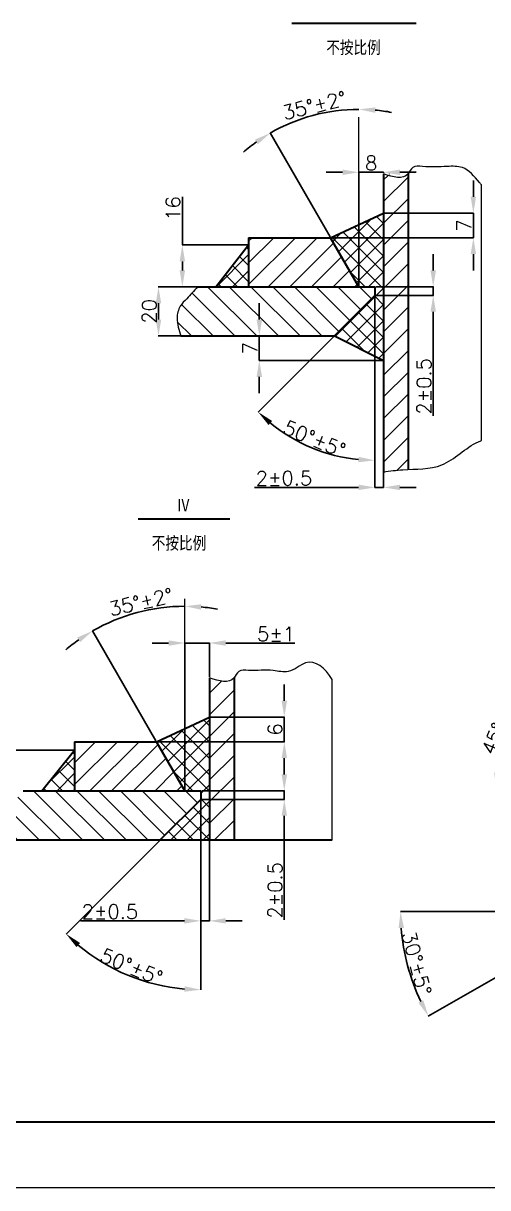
# Model space of a CAD drawing. Header units: millimetres. Extents: x 88585 to 143430, y -18275 to 16697.
# Drawn here: x 94473 to 96742, y -2394 to 3296 of the extents above; entities that cross this region are included whole.
import ezdxf
from ezdxf.enums import TextEntityAlignment as Align

# ---------------------------------------------------------------- set-up
doc = ezdxf.new("R2010")
doc.units = ezdxf.units.MM
doc.header["$PDMODE"] = 35
doc.linetypes.add('CENTERX2', pattern=[4, 2.5, -0.5, 0.5, -0.5])
doc.layers.get('Defpoints').update_dxf_attribs({"lineweight": 15})
for name, color, linetype, lineweight in [('中心线', 1, 'CENTERX2', 15), ('图层1', 3, 'Continuous', 15), ('粗实线', 250, 'Continuous', 30)]:
    doc.layers.add(name, color=color, linetype=linetype, lineweight=lineweight)
doc.styles.get("Standard").update_dxf_attribs({"font": 'txt.shx', "height": 70, "bigfont": 'hzj.shx'})
doc.dimstyles.new('ISO-25', dxfattribs={"dimtxt": 2.5, "dimasz": 80, "dimexe": 1.25, "dimexo": 10.625, "dimgap": 20, "dimtad": 1, "dimtxsty": 'Standard', "dimcen": 2.5, "dimadec": 0, "dimazin": 0, "dimtfac": 1, "dimtmove": 0, "dimatfit": 3, "dimfxl": 0, "dimarcsym": 0})
doc.dimstyles.new('ISO-25$0', dxfattribs={"dimscale": 0.5, "dimtxt": 400, "dimasz": 3, "dimexe": 0.5, "dimexo": 0.625, "dimgap": 3, "dimtad": 1, "dimzin": 9, "dimdsep": 46, "dimtxsty": 'Standard', "dimcen": 2.5, "dimadec": 0, "dimazin": 0, "dimtfac": 1, "dimtmove": 0, "dimatfit": 3, "dimfxl": 0, "dimtolj": 1, "dimtzin": 0, "dimarcsym": 0})
pattern_1 = [(315, (167240.6674951778, -15436.01626135996), (39.77475644174331, 39.77475644174329), []), (44.99999999999999, (167240.6674951778, -15436.01626135996), (-39.77475644174329, 39.77475644174331), [])]

# ---------------------------------------------------------------- blocks, each defined once
blk = doc.blocks.new('*D82')
at = {"layer": 'Defpoints', "color": 0}
for p in [(95382.69086400655, 267.5750497962654), (95382.69086400655, 97.1374834567032), (95262.69086400655, -454.5790045289832)]:
    blk.add_point(p, dxfattribs=at)
at = {"layer": '图层1', "color": 0, "lineweight": -2}
for p, q in [((95182.69086400655, 267.5750497962654), (95102.69086400655, 267.5750497962654)), ((95262.69086400655, -449.5790045289832), (95262.69086400655, 268.8250497962654)), ((95262.69086400655, 267.5750497962654), (95382.69086400655, 267.5750497962654)), ((95382.69086400655, 102.1374834567032), (95382.69086400655, 268.8250497962654)), ((95462.69086400655, 267.5750497962654), (95799.78610210177, 267.5750497962654))]:
    blk.add_line(p, q, dxfattribs=at)
at = {"layer": '图层1', "color": 0}
for points in [[(95182.69086400655, 280.9083831295987), (95182.69086400655, 254.241716462932), (95262.69086400655, 267.5750497962654)], [(95462.69086400655, 280.9083831295987), (95462.69086400655, 254.241716462932), (95382.69086400655, 267.5750497962654)]]:
    blk.add_solid(points, dxfattribs=at)
at = {"layer": '图层1', "color": 0, "insert": (95708.11943543512, 312.5750497962654), "char_height": 70, "attachment_point": 5}
blk.add_mtext('5%%p1', dxfattribs=at)
blk = doc.blocks.new('*D83')
at = {"layer": 'Defpoints', "color": 0}
for p in [(95382.69086400655, -94.57900452880858), (95124.12679940092, -214.5790045289832), (95748.3845392786, -214.5790045289834)]:
    blk.add_point(p, dxfattribs=at)
at = {"layer": '图层1', "color": 0, "lineweight": -2}
for p, q in [((95748.3845392786, -14.5790045288087), (95748.3845392786, 65.4209954711913)), ((95387.69086400655, -94.57900452880858), (95749.6345392786, -94.5790045288087)), ((95748.3845392786, -94.5790045288087), (95748.3845392786, -214.5790045289834)), ((95129.12679940092, -214.5790045289832), (95749.6345392786, -214.5790045289834)), ((95748.3845392786, -294.5790045289834), (95748.3845392786, -374.5790045289834))]:
    blk.add_line(p, q, dxfattribs=at)
at = {"layer": '图层1', "color": 0}
for points in [[(95735.05120594527, -14.57900452880869), (95761.71787261193, -14.5790045288087), (95748.3845392786, -94.5790045288087)], [(95735.05120594527, -294.5790045289834), (95761.71787261193, -294.5790045289834), (95748.3845392786, -214.5790045289834)]]:
    blk.add_solid(points, dxfattribs=at)
at = {"layer": '图层1', "color": 0, "insert": (95703.3845392786, -154.5790045288806), "char_height": 70, "attachment_point": 5, "rotation": 90}
blk.add_mtext('6', dxfattribs=at)
blk = doc.blocks.new('*D84')
at = {"layer": 'Defpoints', "color": 0}
for p in [(95340.69086400655, -454.5790045289832), (95340.69086400655, -496.579004528925), (95748.3845392786, -496.5790045289251)]:
    blk.add_point(p, dxfattribs=at)
at = {"layer": '图层1', "color": 0, "lineweight": -2}
for p, q in [((95748.3845392786, -374.5790045289833), (95748.3845392786, -294.5790045289833)), ((95345.69086400655, -454.5790045289832), (95749.6345392786, -454.5790045289833)), ((95748.3845392786, -454.5790045289833), (95748.3845392786, -496.5790045289251)), ((95345.69086400655, -496.579004528925), (95749.6345392786, -496.5790045289251)), ((95748.3845392786, -576.5790045289251), (95748.3845392786, -1085.031385481306))]:
    blk.add_line(p, q, dxfattribs=at)
at = {"layer": '图层1', "color": 0}
for points in [[(95735.05120594527, -374.5790045289833), (95761.71787261193, -374.5790045289833), (95748.3845392786, -454.5790045289833)], [(95735.05120594527, -576.5790045289251), (95761.71787261193, -576.5790045289251), (95748.3845392786, -496.5790045289251)]]:
    blk.add_solid(points, dxfattribs=at)
at = {"layer": '图层1', "color": 0, "insert": (95703.3845392786, -940.864718814624), "char_height": 70, "attachment_point": 5, "rotation": 90}
blk.add_mtext('2%%p0.5', dxfattribs=at)
blk = doc.blocks.new('*D85')
at = {"layer": 'Defpoints', "color": 0}
for p in [(95340.69086400655, -496.579004528925), (95382.69086400655, -694.5790045289832), (95382.69086400655, -1089.960613884366)]:
    blk.add_point(p, dxfattribs=at)
at = {"layer": '图层1', "color": 0, "lineweight": -2}
for p, q in [((95340.69086400655, -501.579004528925), (95340.69086400655, -1091.210613884366)), ((95382.69086400655, -699.5790045289832), (95382.69086400655, -1091.210613884366)), ((95260.69086400655, -1089.960613884366), (94752.23848305419, -1089.960613884366)), ((95382.69086400655, -1089.960613884366), (95340.69086400655, -1089.960613884366)), ((95462.69086400655, -1089.960613884366), (95542.69086400655, -1089.960613884366))]:
    blk.add_line(p, q, dxfattribs=at)
at = {"layer": '图层1', "color": 0}
for points in [[(95260.69086400655, -1076.627280551033), (95260.69086400655, -1103.2939472177), (95340.69086400655, -1089.960613884366)], [(95462.69086400655, -1076.627280551033), (95462.69086400655, -1103.2939472177), (95382.69086400655, -1089.960613884366)]]:
    blk.add_solid(points, dxfattribs=at)
at = {"layer": '图层1', "color": 0, "insert": (94896.40514972084, -1044.960613884366), "char_height": 70, "attachment_point": 5}
blk.add_mtext('2%%p0.5', dxfattribs=at)
blk = doc.blocks.new('*D86')
at = {"layer": 'Defpoints', "color": 0}
for p in [(95262.69086400654, 473.8712623555984), (94954.15338653231, 393.1207478864126), (95124.12679940092, -214.5790045289832), (95262.69086400654, -454.5790045289832), (95262.69086400654, -454.5790045289832)]:
    blk.add_point(p, dxfattribs=at)
at = {"layer": '图层1', "color": 0, "lineweight": -2}
blk.add_line((95121.62679940094, -210.248877510061), (94811.01424687938, 327.7478449255686), dxfattribs=at)
for start, end in [(89.99999999999967, 120.0000000000168), (79.83449894929721, 84.91724947464846), (125.0827505253681, 130.1655010507193)]:
    blk.add_arc((95262.69086400654, -454.5790045289832), 902.1032342538667, start, end, dxfattribs=at)
at = {"layer": '图层1', "color": 0}
for points in [[(95342.02096999291, 430.6567443768072), (95343.20339194438, 457.297183364175), (95262.69086400654, 447.5242297248806)], [(94737.02687554267, 294.8726753235314), (94751.37110248432, 272.3925893682426), (94811.63924687938, 326.6653131708372)]]:
    blk.add_solid(points, dxfattribs=at)
at = {"layer": '图层1', "color": 0, "insert": (95047.79248711457, 467.8217890219166), "char_height": 70, "attachment_point": 5, "rotation": 13.114670758601685}
blk.add_mtext('35%%d%%p2%%d', dxfattribs=at)
blk = doc.blocks.new('*D87')
at = {"layer": 'Defpoints', "color": 0}
for p in [(95340.69086400655, -454.5790045289759), (95340.69086400655, -496.5790045290996), (95340.69086400655, -496.5790045289323), (95142.69086400684, -694.5790045289759), (94875.72408867904, -1301.925083228332)]:
    blk.add_point(p, dxfattribs=at)
at = {"layer": '图层1', "color": 0, "lineweight": -2}
for p, q in [((95340.69086400655, -501.5790045290923), (95340.69086400646, -1427.762555184574)), ((95139.15533010091, -698.114538434922), (94682.24466080898, -1155.025207727253))]:
    blk.add_line(p, q, dxfattribs=at)
blk.add_arc((95340.69086400655, -496.5790045290996), 929.9335506554742, 229.9305425924299, 265.0694574075907, dxfattribs=at)
at = {"layer": '图层1', "color": 0}
for points in [[(94733.064134485, -1218.049184559204), (94751.09178700668, -1198.39937907242), (94683.12854428547, -1154.141324250766)], [(95261.33842352034, -1409.750456071524), (95260.1913881586, -1436.392442127188), (95340.69086400645, -1426.51255518457)]]:
    blk.add_solid(points, dxfattribs=at)
at = {"layer": '图层1', "color": 0, "insert": (95002.04145542682, -1314.150999612277), "char_height": 70, "attachment_point": 5, "rotation": 337.5000000000126}
blk.add_mtext('50°±5°', dxfattribs=at)
blk = doc.blocks.new('*D88')
at = {"layer": 'Defpoints', "color": 0}
for p in [(94723.88838269646, -256.5837078418044), (94031.81645951973, -454.5790045289831), (94141.68135499666, -454.5790045289832)]:
    blk.add_point(p, dxfattribs=at)
at = {"layer": '图层1', "color": 0, "lineweight": -2}
for p, q in [((94031.81645951973, -256.5837078418042), (94031.81645951973, -21.53608879418514)), ((94718.88838269646, -256.5837078418044), (94030.56645951973, -256.5837078418042)), ((94031.81645951973, -374.5790045289831), (94031.81645951973, -336.5837078418042)), ((94136.68135499666, -454.5790045289832), (94030.56645951973, -454.5790045289831))]:
    blk.add_line(p, q, dxfattribs=at)
at = {"layer": '图层1', "color": 0}
for points in [[(94018.4831261864, -336.5837078418042), (94045.14979285306, -336.5837078418042), (94031.81645951973, -256.5837078418042)], [(94018.4831261864, -374.5790045289831), (94045.14979285306, -374.5790045289831), (94031.81645951973, -454.5790045289831)]]:
    blk.add_solid(points, dxfattribs=at)
at = {"layer": '图层1', "color": 0, "insert": (93986.81645951973, -78.20275546083668), "char_height": 70, "attachment_point": 5, "rotation": 90}
blk.add_mtext('16', dxfattribs=at)
blk = doc.blocks.new('*D95')
at = {"layer": 'Defpoints', "color": 0}
for p in [(96809.39966060423, -241.5777313165891), (97405.49769892138, -282.0137367365533), (97519.27033795406, -395.7863757692394), (97356.75611891426, -444.9641512754679), (98164.13716836242, -444.9641512754752)]:
    blk.add_point(p, dxfattribs=at)
at = {"layer": '图层1', "color": 0, "lineweight": -2}
for p, q in [((97401.96216501544, -278.4782028306217), (97011.90219708662, 111.5817650981917)), ((97351.75611891424, -444.9641512754679), (96781.37333044129, -444.9641512754606))]:
    blk.add_line(p, q, dxfattribs=at)
blk.add_arc((97568.4481134603, -444.9641512754679), 785.8247830190107, 140.8354535958979, 174.1645464041024, dxfattribs=at)
at = {"layer": '图层1', "color": 0}
for points in [[(96949.2745420721, 60.25918361826189), (96969.06609485652, 42.38726291865169), (97012.7860805631, 110.6978816217161)], [(96800.01153378675, -365.7465511969858), (96773.37943628318, -364.3891663324175), (96782.62333044127, -444.9641512754606)]]:
    blk.add_solid(points, dxfattribs=at)
at = {"layer": '图层1', "color": 0, "insert": (96801.6472376713, -125.1419554106469), "char_height": 70, "attachment_point": 5, "rotation": 67.35964802667196}
blk.add_mtext('45°±5°', dxfattribs=at)
blk = doc.blocks.new('*D90')
at = {"layer": 'Defpoints', "color": 0}
for p in [(97114.46819979805, -1044.964151275468), (98202.45343202016, -1044.964151275472), (97264.24740117279, -1089.369289365834), (96331.70701012985, -1222.0390728772), (97022.90968212837, -1227.770452971923)]:
    blk.add_point(p, dxfattribs=at)
at = {"layer": '图层1', "color": 0, "lineweight": -2}
for p, q in [((97109.46819979804, -1044.964151275468), (96315.05153503752, -1044.964151275472)), ((97018.57229526562, -1230.257836175802), (96451.10291498907, -1555.687374716566))]:
    blk.add_line(p, q, dxfattribs=at)
blk.add_arc((97341.67908210201, -1044.964151275468), 1025.377547064509, 184.4713537239503, 205.3618421224865, dxfattribs=at)
at = {"layer": '图层1', "color": 0}
for points in [[(96306.09915248636, -1125.423390446977), (96332.74552100421, -1124.38312321105), (96316.3015350375, -1044.964151275472)], [(96426.94296407301, -1477.990868910772), (96403.31033367316, -1490.34440652133), (96452.18726170473, -1555.065528915598)]]:
    blk.add_solid(points, dxfattribs=at)
at = {"layer": '图层1', "color": 0, "insert": (96394.33873841217, -1297.325812400581), "char_height": 70, "attachment_point": 5, "rotation": 284.91659792321866}
blk.add_mtext('30%%D%%p5%%d', dxfattribs=at)
blk = doc.blocks.new('*D97')
at = {"layer": 'Defpoints', "color": 0}
for p in [(96232.81567269821, 2568.069079076253), (96232.81567269821, 2560.00063749565), (96112.81567269821, 2008.28414951008)]:
    blk.add_point(p, dxfattribs=at)
at = {"layer": '图层1', "color": 0, "lineweight": -2}
for p, q in [((96032.81567269821, 2568.069079076253), (95952.81567269821, 2568.069079076253)), ((96112.81567269821, 2013.28414951008), (96112.81567269821, 2569.319079076253)), ((96112.81567269821, 2568.069079076253), (96232.81567269821, 2568.069079076253)), ((96232.81567269821, 2565.00063749565), (96232.81567269821, 2569.319079076253)), ((96312.81567269821, 2568.069079076253), (96392.81567269821, 2568.069079076253))]:
    blk.add_line(p, q, dxfattribs=at)
at = {"layer": '图层1', "color": 0}
for points in [[(96032.81567269821, 2581.402412409586), (96032.81567269821, 2554.735745742919), (96112.81567269821, 2568.069079076253)], [(96312.81567269821, 2581.402412409586), (96312.81567269821, 2554.735745742919), (96232.81567269821, 2568.069079076253)]]:
    blk.add_solid(points, dxfattribs=at)
at = {"layer": '图层1', "color": 0, "insert": (96172.81567269821, 2613.069079076253), "char_height": 70, "attachment_point": 5}
blk.add_mtext('8', dxfattribs=at)
blk = doc.blocks.new('*D98')
at = {"layer": 'Defpoints', "color": 0}
for p in [(96190.8156726981, 2008.28414951008), (96190.8156726981, 1966.284149509964), (96475.67320054489, 1966.284149509964)]:
    blk.add_point(p, dxfattribs=at)
at = {"layer": '图层1', "color": 0, "lineweight": -2}
for p, q in [((96475.67320054489, 2088.28414951008), (96475.67320054489, 2168.28414951008)), ((96195.8156726981, 2008.28414951008), (96476.92320054489, 2008.28414951008)), ((96475.67320054489, 2008.28414951008), (96475.67320054489, 1966.284149509964)), ((96195.8156726981, 1966.284149509964), (96476.92320054489, 1966.284149509964)), ((96475.67320054489, 1886.284149509964), (96475.67320054489, 1377.831768557583))]:
    blk.add_line(p, q, dxfattribs=at)
at = {"layer": '图层1', "color": 0}
for points in [[(96462.33986721156, 2088.28414951008), (96489.00653387822, 2088.28414951008), (96475.67320054489, 2008.28414951008)], [(96462.33986721156, 1886.284149509964), (96489.00653387822, 1886.284149509964), (96475.67320054489, 1966.284149509964)]]:
    blk.add_solid(points, dxfattribs=at)
at = {"layer": '图层1', "color": 0, "insert": (96430.67320054489, 1521.998435224265), "char_height": 70, "attachment_point": 5, "rotation": 90}
blk.add_mtext('2%%p0.5', dxfattribs=at)
blk = doc.blocks.new('*D99')
at = {"layer": 'Defpoints', "color": 0}
for p in [(96190.81567269821, 1966.284149509964), (96232.81567269821, 1768.28414951008), (96232.81567269821, 1028.313704641085)]:
    blk.add_point(p, dxfattribs=at)
at = {"layer": '图层1', "color": 0, "lineweight": -2}
for p, q in [((96190.81567269821, 1961.284149509964), (96190.81567269821, 1027.063704641085)), ((96232.81567269821, 1763.28414951008), (96232.81567269821, 1027.063704641085)), ((96110.81567269821, 1028.313704641085), (95602.36329174585, 1028.313704641085)), ((96232.81567269821, 1028.313704641085), (96190.81567269821, 1028.313704641085)), ((96312.81567269821, 1028.313704641085), (96392.81567269821, 1028.313704641085))]:
    blk.add_line(p, q, dxfattribs=at)
at = {"layer": '图层1', "color": 0}
for points in [[(96110.81567269821, 1041.647037974418), (96110.81567269821, 1014.980371307751), (96190.81567269821, 1028.313704641085)], [(96312.81567269821, 1041.647037974418), (96312.81567269821, 1014.980371307751), (96232.81567269821, 1028.313704641085)]]:
    blk.add_solid(points, dxfattribs=at)
at = {"layer": '图层1', "color": 0, "insert": (95746.5299584125, 1073.313704641085), "char_height": 70, "attachment_point": 5}
blk.add_mtext('2%%p0.5', dxfattribs=at)
blk = doc.blocks.new('*D100')
at = {"layer": 'Defpoints', "color": 0}
for p in [(95323.61099780376, 2008.28414951008), (95133.74593646133, 1768.28414951008), (95295.15450937221, 1768.28414951008)]:
    blk.add_point(p, dxfattribs=at)
at = {"layer": '图层1', "color": 0, "lineweight": -2}
for p, q in [((95318.61099780376, 2008.28414951008), (95132.49593646133, 2008.28414951008)), ((95133.74593646133, 1928.28414951008), (95133.74593646133, 1848.28414951008)), ((95290.15450937221, 1768.28414951008), (95132.49593646133, 1768.28414951008))]:
    blk.add_line(p, q, dxfattribs=at)
at = {"layer": '图层1', "color": 0}
for points in [[(95120.412603128, 1928.28414951008), (95147.07926979466, 1928.28414951008), (95133.74593646133, 2008.28414951008)], [(95120.412603128, 1848.28414951008), (95147.07926979466, 1848.28414951008), (95133.74593646133, 1768.28414951008)]]:
    blk.add_solid(points, dxfattribs=at)
at = {"layer": '图层1', "color": 0, "insert": (95088.74593646133, 1888.284149510109), "char_height": 70, "attachment_point": 5, "rotation": 90}
blk.add_mtext('20', dxfattribs=at)
blk = doc.blocks.new('*D101')
at = {"layer": 'Defpoints', "color": 0}
for p in [(95243.55346255355, 1768.28414951008), (95626.24078166438, 1648.284149509848), (96232.81567269821, 1648.284149509847)]:
    blk.add_point(p, dxfattribs=at)
at = {"layer": '图层1', "color": 0, "lineweight": -2}
for p, q in [((95626.24078166438, 1848.28414951008), (95626.24078166438, 1928.28414951008)), ((95248.55346255355, 1768.28414951008), (95627.49078166438, 1768.28414951008)), ((95626.24078166438, 1768.28414951008), (95626.24078166438, 1648.284149509848)), ((96227.81567269821, 1648.284149509847), (95624.99078166438, 1648.284149509848)), ((95626.24078166438, 1568.284149509848), (95626.24078166438, 1488.284149509848))]:
    blk.add_line(p, q, dxfattribs=at)
at = {"layer": '图层1', "color": 0}
for points in [[(95612.90744833105, 1848.28414951008), (95639.57411499771, 1848.28414951008), (95626.24078166438, 1768.28414951008)], [(95612.90744833105, 1568.284149509848), (95639.57411499771, 1568.284149509848), (95626.24078166438, 1648.284149509848)]]:
    blk.add_solid(points, dxfattribs=at)
at = {"layer": '图层1', "color": 0, "insert": (95581.24078166438, 1708.284149509979), "char_height": 70, "attachment_point": 5, "rotation": 90}
blk.add_mtext('7', dxfattribs=at)
blk = doc.blocks.new('*D102')
at = {"layer": 'Defpoints', "color": 0}
for p in [(95574.01319138812, 2212.98738943319), (95250.29145485867, 2008.28414951008), (95414.55160890114, 2008.28414951008)]:
    blk.add_point(p, dxfattribs=at)
at = {"layer": '图层1', "color": 0, "lineweight": -2}
for p, q in [((95250.29145485867, 2212.98738943319), (95250.29145485867, 2448.03500848081)), ((95569.01319138812, 2212.98738943319), (95249.04145485867, 2212.98738943319)), ((95250.29145485867, 2088.28414951008), (95250.29145485867, 2132.98738943319)), ((95409.55160890114, 2008.28414951008), (95249.04145485867, 2008.28414951008))]:
    blk.add_line(p, q, dxfattribs=at)
at = {"layer": '图层1', "color": 0}
for points in [[(95236.95812152534, 2132.98738943319), (95263.624788192, 2132.98738943319), (95250.29145485867, 2212.98738943319)], [(95236.95812152534, 2088.28414951008), (95263.624788192, 2088.28414951008), (95250.29145485867, 2008.28414951008)]]:
    blk.add_solid(points, dxfattribs=at)
at = {"layer": '图层1', "color": 0, "insert": (95205.29145485867, 2391.368341814158), "char_height": 70, "attachment_point": 5, "rotation": 90}
blk.add_mtext('16', dxfattribs=at)
blk = doc.blocks.new('*D103')
at = {"layer": 'Defpoints', "color": 0}
for p in [(96232.81567269821, 2368.28414951008), (96671.79283829611, 2368.28414951008), (95974.25160809259, 2248.28414951008)]:
    blk.add_point(p, dxfattribs=at)
at = {"layer": '图层1', "color": 0, "lineweight": -2}
for p, q in [((96671.79283829611, 2448.28414951008), (96671.79283829611, 2528.28414951008)), ((96237.81567269821, 2368.28414951008), (96673.04283829611, 2368.28414951008)), ((96671.79283829611, 2248.28414951008), (96671.79283829611, 2368.28414951008)), ((95979.25160809259, 2248.28414951008), (96673.04283829611, 2248.28414951008)), ((96671.79283829611, 2168.28414951008), (96671.79283829611, 2088.28414951008))]:
    blk.add_line(p, q, dxfattribs=at)
at = {"layer": '图层1', "color": 0}
for points in [[(96658.45950496278, 2448.28414951008), (96685.12617162944, 2448.28414951008), (96671.79283829611, 2368.28414951008)], [(96658.45950496278, 2168.28414951008), (96685.12617162944, 2168.28414951008), (96671.79283829611, 2248.28414951008)]]:
    blk.add_solid(points, dxfattribs=at)
at = {"layer": '图层1', "color": 0, "insert": (96626.79283829611, 2308.284149510096), "char_height": 70, "attachment_point": 5, "rotation": 90}
blk.add_mtext('7', dxfattribs=at)
blk = doc.blocks.new('*D104')
at = {"layer": 'Defpoints', "color": 0}
for p in [(96190.8156726982, 2008.28414951008), (96190.8156726981, 1966.284149509956), (96190.8156726981, 1966.284149509956), (95992.81567269831, 1768.28414951008), (95982.23720997456, 1187.858729266096)]:
    blk.add_point(p, dxfattribs=at)
at = {"layer": '图层1', "color": 0, "lineweight": -2}
for p, q in [((96190.8156726981, 1961.284149509956), (96190.81567269604, 1159.148853705447)), ((95989.28013879237, 1764.748615604149), (95620.08483169986, 1395.553308511429))]:
    blk.add_line(p, q, dxfattribs=at)
blk.add_arc((96190.8156726981, 1966.284149509956), 805.8852958045219, 230.6900734393305, 264.309926560539, dxfattribs=at)
at = {"layer": '图层1', "color": 0}
for points in [[(95671.32679671473, 1332.861713998755), (95689.22381219563, 1352.630577091695), (95620.96871517634, 1396.43719198792)], [(96111.57607628928, 1177.686541204559), (96110.25248014937, 1151.052743045657), (96190.81567269606, 1160.398853705439)]]:
    blk.add_solid(points, dxfattribs=at)
at = {"layer": '图层1', "color": 0, "insert": (95895.60456820349, 1265.001868859275), "char_height": 70, "attachment_point": 5, "rotation": 337.1709016352368}
blk.add_mtext('50°±5°', dxfattribs=at)
blk = doc.blocks.new('*D105')
at = {"layer": 'Defpoints', "color": 0}
for p in [(96112.81567269821, 2936.7344163946), (95816.13956513032, 2823.395055943867), (95974.25160809257, 2248.28414951008), (96112.81567269821, 2008.28414951008), (96112.81567269821, 2008.28414951008)]:
    blk.add_point(p, dxfattribs=at)
at = {"layer": '图层1', "color": 0, "lineweight": -2}
blk.add_line((95971.75160809257, 2252.614276529002), (95678.4792183331, 2760.576956049081), dxfattribs=at)
for start, end in [(90.00000000000007, 120.0000000000228), (79.42779036419687, 84.71389518209847), (125.2861048179245, 130.5722096358261)]:
    blk.add_arc((96112.81567269821, 2008.28414951008), 867.4229087296163, start, end, dxfattribs=at)
at = {"layer": '图层1', "color": 0}
for points in [[(96192.11572073084, 2858.698820241574), (96193.34541694468, 2885.337118954754), (96112.81567269821, 2875.707058239699)], [(95604.54838369788, 2727.569429390307), (95618.93248121461, 2705.114834098025), (95679.1042183331, 2759.494424294346)]]:
    blk.add_solid(points, dxfattribs=at)
at = {"layer": '图层1', "color": 0, "insert": (95895.34303639091, 2894.411237930341), "char_height": 70, "attachment_point": 5, "rotation": 13.788958958785342}
blk.add_mtext('35%%d%%p2%%d', dxfattribs=at)

msp = doc.modelspace()

# ---------------------------------------------------------------- hatches: boundary and pattern name
at = {"layer": '图层1'}
h = msp.add_hatch(dxfattribs=at)
h.set_pattern_fill('ANSI31', color=256, scale=600, style=0)
h.set_pattern_definition([(45, (101450.541630134, -13464.49882499383), (-53.03300858899106, 53.03300858899107), [])])
edge = h.paths.add_edge_path()
edge.add_spline(control_points=[(96232.81567269821, 1099.645110845267), (96263.79570591859, 1105.449556987958), (96303.46656644456, 1113.037763256572), (96344.21958094319, 1116.112873629718), (96352.81567269821, 1116.64821841602)], knot_values=[54.54093580751475, 54.54093580751475, 54.54093580751475, 54.54093580751475, 57.67974088188333, 58.51661949258413, 58.51661949258413, 58.51661949258413, 58.51661949258413], degree=3, periodic=0)
edge.add_line((96352.81567269821, 1116.64821841602), (96352.81567269821, 2560.000637495679))
edge.add_spline(control_points=[(96352.81567269821, 2560.00063749565), (96328.20031174082, 2530.176089520908), (96280.50799221954, 2545.088363508337), (96232.81567269821, 2560.00063749565)], knot_values=[131.4746824282601, 131.4746824282601, 131.4746824282601, 131.4746824282602, 135.4746824282602, 135.4746824282602, 135.4746824282602, 135.4746824282602], degree=3, periodic=0)
edge.add_line((96232.81567269821, 2560.00063749565), (96232.81567269821, 1099.645110845267))
h = msp.add_hatch(dxfattribs=at)
h.set_pattern_fill('ANSI37', color=256, scale=450, angle=-90.00000000000001, style=0)
h.set_pattern_definition([(315, (98140.7448877988, -13273.3382850925), (39.77475644174331, 39.77475644174329), []), (44.99999999999999, (98140.7448877988, -13273.3382850925), (-39.77475644174329, 39.77475644174331), [])])
h.paths.add_polyline_path([(96112.81567269821, 2008.28414951008), (96190.81567269821, 2008.28414951008), (96190.8156726981, 1966.284149509964), (95992.81567269833, 1768.284149509964), (96232.81567269821, 1648.284149509847), (96232.81567269821, 2368.28414951008), (96112.81567269821, 2312.591955693606)])
h.paths.add_polyline_path([(96112.81567269821, 2312.591955693606), (95974.25160809259, 2248.28414951008), (96112.81567269821, 2008.28414951008)])
h = msp.add_hatch(dxfattribs=at)
h.set_pattern_fill('ANSI31', color=256, scale=600, style=0)
h.set_pattern_definition([(45, (215950.5096741065, 22269.46064090647), (-53.03300858899106, 53.03300858899107), [])])
h.paths.add_polyline_path([(96112.81567269821, 2008.28414951008), (95974.25160809259, 2248.28414951008), (95956.12010454714, 2248.28414951008), (95730.98682055996, 2248.28414951008), (95574.01319138812, 2248.28414951008), (95574.01319138812, 2008.28414951008), (95772.55603994157, 2008.28414951008)])
h = msp.add_hatch(dxfattribs=at)
h.set_pattern_fill('ANSI37', color=256, scale=450, angle=-90.00000000000001, style=0)
h.set_pattern_definition([(315, (163999.9512269024, -12935.2104017328), (39.77475644174331, 39.77475644174329), []), (44.99999999999999, (163999.9512269024, -12935.2104017328), (-39.77475644174329, 39.77475644174331), [])])
h.paths.add_polyline_path([(95574.01319138812, 2212.98738943319), (95414.55160890114, 2008.28414951008), (95574.01319138812, 2008.28414951008)])
h = msp.add_hatch(dxfattribs=at)
h.set_pattern_fill('ANSI31', color=256, scale=600, angle=90, style=0)
h.set_pattern_definition([(135, (67168.95025351598, -35123.98012473659), (-53.03300858899107, -53.03300858899106), [])])
edge = h.paths.add_edge_path()
edge.add_line((96190.8156726981, 1966.284149509964), (96190.8156726981, 2008.284149510109))
edge.add_line((96190.81567269821, 2008.28414951008), (95914.55088516536, 2008.28414951008))
edge.add_line((95914.55088516536, 2008.28414951008), (95772.55603994151, 2008.28414951008))
edge.add_line((95772.55603994157, 2008.28414951008), (95323.6109978039, 2008.28414951008))
edge.add_spline(control_points=[(95323.61099780376, 2008.28414951008), (95306.83670164076, 1988.707827068276), (95279.58285700461, 1956.901422483723), (95234.18012176747, 1913.408664057897), (95217.16532908934, 1844.965663784176), (95234.91297132058, 1797.265295898535), (95243.55346255355, 1768.28414951008)], knot_values=[0, 0, 0, 0, 38.77726751978604, 63.00291911717231, 92.95220468302477, 137.7609180910445, 137.7609180910463, 137.7609180910463, 137.7609180910463], degree=3, periodic=0)
edge.add_line((95243.55346255355, 1768.28414951008), (95730.98682055993, 1768.28414951008))
edge.add_line((95730.98682055996, 1768.28414951008), (95956.12010454714, 1768.28414951008))
edge.add_line((95956.12010454714, 1768.28414951008), (95992.81567269842, 1768.28414951008))
edge.add_line((95992.81567269833, 1768.28414951008), (96190.81567269818, 1966.284149509935))
h = msp.add_hatch(dxfattribs=at)
h.set_pattern_fill('ANSI31', color=256, scale=600, style=0)
h.set_pattern_definition([(45, (217934.6201957562, 19797.037965109), (-53.03300858899106, 53.03300858899107), [])])
h.paths.add_polyline_path([(94880.8620118683, -214.5790045289832), (94723.88838269646, -214.5790045289832), (94723.88838269646, -454.5790045289832), (94922.43123124991, -454.5790045289832), (95262.69086400655, -454.5790045289832), (95124.12679940092, -214.5790045289832), (95105.99529585548, -214.5790045289832)])
edge = h.paths.add_edge_path()
edge.add_spline(control_points=[(95502.69086400655, 97.1374834567032), (95478.08181786982, 67.21299330815236), (95430.38634093807, 82.17523838242778), (95382.69086400655, 97.1374834567032)], knot_values=[127.9234870102328, 127.923487010233, 127.923487010233, 127.923487010233, 131.9234870102327, 131.9234870102327, 131.9234870102327, 131.9234870102327], degree=3, periodic=0)
edge.add_line((95382.69086400655, 97.1374834567032), (95382.69086400655, -694.5790045289541))
edge.add_line((95382.69086400655, -694.5790045291578), (95502.69086400655, -694.5790045291869))
edge.add_line((95502.69086400655, -694.5790045291578), (95502.69086400652, 97.13748345647036))
h = msp.add_hatch(dxfattribs=at)
h.set_pattern_fill('ANSI37', color=256, scale=450, angle=-90.00000000000001, style=0)
h.set_pattern_definition(pattern_1)
h.paths.add_polyline_path([(95262.69086400655, -454.5790045289832), (95340.69086400655, -454.5790045289832), (95340.69086400655, -496.5790045290996), (95142.69086400667, -694.5790045291578), (95382.69086400655, -694.5790045291578), (95382.69086400655, -94.57900452880858), (95124.12679940092, -214.5790045289832)])
h = msp.add_hatch(dxfattribs=at)
h.set_pattern_fill('ANSI37', color=256, scale=450, angle=-90.00000000000001, style=0)
h.set_pattern_definition(pattern_1)
h.paths.add_polyline_path([(94564.42680020948, -454.5790045289832), (94723.88838269646, -454.5790045289832), (94723.88838269646, -256.5837078418044)])
h = msp.add_hatch(dxfattribs=at)
h.set_pattern_fill('ANSI31', color=256, scale=600, angle=90, style=0)
h.set_pattern_definition([(135, (66318.82544482432, -37586.84327877554), (-53.03300858899107, -53.03300858899106), [])])
edge = h.paths.add_edge_path()
edge.add_line((95340.69086400655, -496.5790045290996), (95340.69086400655, -454.5790045289541))
edge.add_line((95340.69086400655, -454.5790045289832), (95064.4260764737, -454.5790045289832))
edge.add_line((95064.4260764737, -454.5790045289832), (94922.43123124985, -454.5790045289832))
edge.add_line((94922.43123124991, -454.5790045289832), (94473.48618911224, -454.5790045289832))
edge.add_spline(control_points=[(94473.48618911227, -454.5790045289832), (94456.71189294921, -474.1553269708456), (94429.45804831295, -505.9617315551659), (94384.05531307592, -549.4544899811663), (94367.04052039786, -617.8974902548871), (94384.78816262892, -665.5978581404706), (94393.42865386189, -694.5790045289832)], knot_values=[0, 0, 0, 0, 38.77726751978604, 63.00291911717231, 92.95220468302477, 137.7609180910445, 137.7609180910463, 137.7609180910463, 137.7609180910463], degree=3, periodic=0)
edge.add_line((94393.42865386189, -694.5790045289832), (94880.86201186827, -694.5790045289832))
edge.add_line((94880.8620118683, -694.5790045289832), (95105.99529585548, -694.5790045289832))
edge.add_line((95105.99529585548, -694.5790045289832), (95142.69086400676, -694.5790045289832))
edge.add_line((95142.69086400684, -694.5790045289832), (95340.6908640067, -496.5790045291287))
h = msp.add_hatch(dxfattribs=at)
h.set_pattern_fill('ANSI37', color=256, scale=450, angle=-90.00000000000001, style=0)
h.set_pattern_definition([(315, (107500.3385604745, -11038.82197700616), (39.77475644174331, 39.77475644174329), []), (44.99999999999999, (107500.3385604745, -11038.82197700616), (-39.77475644174329, 39.77475644174331), [])])
h.paths.add_polyline_path([(97114.46819979805, -1044.964151275468), (97092.74615020407, -1089.96415127931, -0.007302790079552139), (97022.90968212837, -1227.770452971927), (97263.21010775215, -1089.964151275468), (97312.8369245984, -1089.964151275468, -0.001249992486366204), (97301.16574743736, -1115.02485334513), (97449.4865782239, -1292.143514852512), (97695.63762868594, -1044.964151275468)])
h.paths.add_polyline_path([(96728.04203605503, -673.7141512754679), (96728.04203605503, -1137.133070194403), (96570.54203605503, -1137.133070194403), (96570.54203605503, -673.7141512754679)], flags=9)

# ---------------------------------------------------------------- linework, layer by layer
for p, q in [((96112.81567269821, 2008.284149510051), (96112.81567269821, 2837.921359440421)), ((96712.16536464491, 1257.99917328616), (96712.16536464491, 2506.471016069896))]:
    msp.add_line(p, q, dxfattribs=at)
at = {"layer": '图层1', "color": 7}
for p, q in [((95262.69086400661, 190.042968270609), (95262.69086400661, 484.0278258745457)), ((95982.88751984056, -694.5790045290705), (95982.88751984065, 89.22256573252525)), ((115609.8817401663, -2394.021405274363), (88585.457791121, -2394.021405274363))]:
    msp.add_line(p, q, dxfattribs=at)
at = {"layer": '图层1'}
for points, knots in [([(96712.16536464491, 2506.471016069983), (96708.82203989594, 2510.213701012071), (96679.07622168063, 2543.833889485912), (96635.81070314326, 2600.83052307582), (96525.99829305128, 2595.662545106017), (96452.66363296939, 2592.532893291609), (96373.16050978682, 2601.771545191521), (96343.74823697972, 2525.326269194476), (96280.51644138283, 2545.090732254313), (96232.81567269821, 2560.00063749565)], [117.6685918130347, 117.6685918130347, 117.6685918130347, 117.6685918130347, 118.1382382202862, 121.8630350563115, 124.3231139615752, 128.3544274991079, 129.941580883032, 131.2439520892643, 135.2439520892643, 135.2439520892643, 135.2439520892643, 135.2439520892643]), ([(95323.61099780376, 2008.28414951008), (95306.84033502116, 1988.709002566749), (95279.59239367758, 1956.904507859952), (95234.15591595125, 1913.400832810432), (95217.30737904077, 1845.011620851226), (95234.45101476945, 1797.115840245613), (95243.55346255355, 1768.284149509964)], [0, 0, 0, 0, 2.585151167986841, 4.200194607812632, 6.19681364553631, 9.184061206069435, 9.184061206071675, 9.184061206071675, 9.184061206071675]), ([(96232.81567269821, 1103.802947609329), (96263.95729385888, 1108.673933008504), (96357.24721438265, 1120.438396559148), (96536.16814871623, 1111.336932511877), (96634.96833751649, 1226.551341814913), (96707.0137188383, 1256.038606171896), (96712.16536464491, 1257.999173286189)], [53.77805390771866, 53.77805390771866, 53.77805390771866, 53.77805390771866, 56.97397321072462, 63.38589981004245, 70.44494000981693, 70.98128536281104, 70.98128536281104, 70.98128536281104, 70.98128536281104]), ([(95982.88751984053, 89.22256573255436), (95948.3450307503, 146.7629592467638), (95871.41792632444, 208.3553141329976), (95776.9543561143, 113.9166508803683), (95676.89549009458, 142.9078767077372), (95602.4193378423, 128.4879191541186), (95523.0505262283, 139.0550240314988), (95493.6111218255, 62.34139401693392), (95430.38634093807, 82.17523838242778), (95382.69086400655, 97.1374834567032)], [109.9527305738859, 109.9527305738859, 109.9527305738859, 109.9527305738859, 115.4066763938527, 118.54256997728, 121.0026488825437, 125.0339624200764, 126.6211158040005, 127.9234870102328, 131.9234870102327, 131.9234870102327, 131.9234870102327, 131.9234870102327])]:
    msp.add_open_spline(points, degree=3, knots=knots, dxfattribs=at)
at = {"layer": '粗实线', "color": 7}
for p, q in [((95785.75852804304, 3296.287892734057), (96391.60633502294, 3296.287892734057)), ((96232.81567269821, 2560.000637495679), (96232.81567269821, 1099.645110845238)), ((96352.81567269821, 2560.000637495679), (96352.81567269821, 1116.648218416602)), ((95974.25160809261, 2248.284149510051), (96232.81567269821, 2368.284149510167)), ((95574.01319138806, 2248.284149510051), (95730.98682055993, 2248.284149510051)), ((95574.01319138806, 2248.284149510051), (95574.01319138806, 2008.284149510051)), ((95730.98682055993, 2248.284149510051), (95974.2516080927, 2248.284149510051)), ((95956.12010454717, 2248.284149510051), (95974.2516080927, 2248.284149510051)), ((96112.81567269821, 2008.284149510051), (95974.25160809261, 2248.284149510051)), ((95414.55160890114, 2008.284149510051), (95574.01319138806, 2212.98738943322)), ((95323.61099780387, 2008.284149510051), (95772.55603994157, 2008.284149510051)), ((95603.80111916795, 2008.284149510051), (96190.81567269827, 2008.284149510051)), ((96190.81567269827, 2008.284149510051), (96190.81567269815, 1966.284149509993)), ((96190.81567269815, 1966.284149509906), (95992.81567269842, 1768.284149510051)), ((95243.55346255355, 1768.284149510051), (95992.81567269833, 1768.284149509935)), ((95992.81567269833, 1768.284149509935), (96232.8156726981, 1648.284149509818)), ((95033.78477079605, 875.2850039471014), (95482.15112230432, 875.2850039471014)), ((95382.69086400661, 97.13748345664499), (95382.69086400661, -694.5790045289541)), ((95502.69086400661, 97.13748345664499), (95502.69086400661, -694.5790045289541)), ((95124.12679940101, -214.5790045289541), (95382.69086400661, -94.57900452886679)), ((94723.88838269646, -214.5790045289541), (94880.86201186833, -214.5790045289541)), ((94723.88838269646, -214.5790045289541), (94723.88838269646, -454.5790045289541)), ((94880.86201186833, -214.5790045289541), (95105.99529585557, -214.5790045289541)), ((95262.69086400661, -454.5790045289541), (95124.12679940101, -214.5790045289541)), ((94564.42680020953, -454.5790045289541), (94723.88838269646, -256.5837078417753)), ((94473.4861891123, -454.5790045289541), (94922.43123124997, -454.5790045289541)), ((94753.67631047635, -454.5790045289541), (95340.69086400667, -454.5790045289541)), ((95340.69086400667, -454.5790045289541), (95340.69086400658, -496.5790045290123)), ((95340.69086400658, -496.5790045291287), (95142.69086400684, -694.5790045289541)), ((94393.42865386195, -694.5790045289541), (95982.88751984056, -694.5790045290705)), ((89388.707791121, -2072.721405274366), (115288.5817401665, -2072.721405274366))]:
    msp.add_line(p, q, dxfattribs=at)
at = {"layer": '粗实线'}
msp.add_line((95105.99529585557, -214.5790045289541), (95124.12679940113, -214.5790045289541), dxfattribs=at)

# ---------------------------------------------------------------- texts
at = {"layer": '中心线', "color": 7}
for p in [(96086.38511052418, 3179.454397685658), (95234.04983730802, 757.417708935399)]:
    msp.add_text('不按比例', height=70, dxfattribs=at).set_placement(p, align=Align.MIDDLE)
msp.add_text('Ⅳ', height=70, dxfattribs=at).set_placement((95222.19800090505, 903.8312043713886))

# ---------------------------------------------------------------- dimensions: what is measured, and where the dimension line sits
at = {"layer": '图层1', "color": 7}
for base, line1, line2, text, picture, middle in [((95816.13956513032, 2823.395055943867), ((96112.81567269821, 2008.28414951008), (96112.81567269821, 2936.734416394604)), ((96112.81567269821, 2008.28414951008), (95974.25160809259, 2248.28414951008)), '35%%d%%p2%%d', '*D105', (95906.06862048157, 2850.708127675873)), ((95982.23720997456, 1187.858729266096), ((96190.81567269821, 2008.28414951008), (96190.8156726981, 1966.284149509964)), ((96190.8156726981, 1966.284149509964), (95992.81567269833, 1768.28414951008)), '50°±5°', '*D104', (95878.14530098476, 1223.526888591834)), ((94954.15338653231, 393.1207478864126), ((95262.69086400655, -454.5790045289832), (95262.69086400655, 473.8712623555984)), ((95262.69086400655, -454.5790045289832), (95124.12679940092, -214.5790045289832)), '35%%d%%p2%%d', '*D86', (95058.00301814264, 423.9954834951568)), ((96809.39966060423, -241.5777313165891), ((98164.13716836242, -444.9641512754679), (97356.75611891426, -444.9641512754679)), ((97405.49769892139, -282.0137367365605), (97519.27033795408, -395.7863757692467)), '45°±5°', '*D95', (96843.17950791138, -142.4644993550246))]:
    dim = msp.add_angular_dim_2l(base=base, line1=line1, line2=line2, text=text, dimstyle='ISO-25', override={"dimtxt": 80, "dimexo": 5, "dimgap": 10, "dimtxsty": 'Standard'}, dxfattribs=at)
    dim.commit()
    dim.dimension.update_dxf_attribs({"geometry": picture, "text_midpoint": middle, "dimtype": 162})
for base, p1, p2, text, picture, middle in [((96232.81567269821, 2568.069079076253), (96112.81567269821, 2008.28414951008), (96232.81567269821, 2560.00063749565), '8', '*D97', (96172.81567269821, 2568.069079076253)), ((96232.81567269821, 1028.313704641085), (96190.81567269821, 1966.284149509964), (96232.81567269821, 1768.28414951008), '2%%p0.5', '*D99', (95746.5299584125, 1028.313704641085)), ((95382.69086400655, 267.5750497962654), (95262.69086400655, -454.5790045289832), (95382.69086400655, 97.1374834567032), '5%%p1', '*D82', (95708.11943543512, 267.5750497962654)), ((95382.69086400655, -1089.960613884366), (95340.69086400655, -496.579004528925), (95382.69086400655, -694.5790045289832), '2%%p0.5', '*D85', (94896.40514972084, -1089.960613884366))]:
    dim = msp.add_linear_dim(base=base, p1=p1, p2=p2, text=text, dimstyle='ISO-25$0', override={"dimscale": 1, "dimtxt": 80, "dimasz": 80, "dimexe": 1.25, "dimexo": 5, "dimgap": 10, "dimzin": 8, "dimdsep": 44, "dimtxsty": 'Standard', "dimtolj": 0, "dimtzin": 8}, dxfattribs=at)
    dim.commit()
    dim.dimension.update_dxf_attribs({"geometry": picture, "text_midpoint": middle, "dimtype": 160})
for base, p1, p2, text, picture, middle in [((96671.79283829611, 2368.28414951008), (95974.25160809259, 2248.28414951008), (96232.81567269821, 2368.28414951008), '7', '*D103', (96671.79283829611, 2308.284149510096)), ((95250.29145485867, 2008.28414951008), (95574.01319138812, 2212.98738943319), (95414.55160890114, 2008.28414951008), '16', '*D102', (95250.29145485867, 2391.368341814158)), ((96475.67320054489, 1966.284149509964), (96190.8156726981, 2008.28414951008), (96190.8156726981, 1966.284149509964), '2%%p0.5', '*D98', (96475.67320054489, 1521.998435224265)), ((95133.74593646133, 1768.28414951008), (95323.61099780376, 2008.28414951008), (95295.15450937221, 1768.28414951008), '20', '*D100', (95133.74593646133, 1888.284149510109)), ((95626.24078166438, 1648.284149509848), (95243.55346255355, 1768.28414951008), (96232.81567269821, 1648.284149509847), '7', '*D101', (95626.24078166438, 1708.284149509979)), ((95748.3845392786, -214.5790045289834), (95382.69086400655, -94.57900452880858), (95124.12679940092, -214.5790045289832), '6', '*D83', (95748.3845392786, -154.5790045288806)), ((94031.81645951973, -454.5790045289831), (94723.88838269646, -256.5837078418044), (94141.68135499666, -454.5790045289832), '16', '*D88', (94031.81645951973, -78.20275546083668)), ((95748.3845392786, -496.5790045289251), (95340.69086400655, -454.5790045289832), (95340.69086400655, -496.579004528925), '2%%p0.5', '*D84', (95748.3845392786, -940.864718814624))]:
    dim = msp.add_linear_dim(base=base, p1=p1, p2=p2, angle=90, text=text, dimstyle='ISO-25$0', override={"dimscale": 1, "dimtxt": 80, "dimasz": 80, "dimexe": 1.25, "dimexo": 5, "dimgap": 10, "dimzin": 8, "dimdsep": 44, "dimtxsty": 'Standard', "dimtolj": 0, "dimtzin": 8}, dxfattribs=at)
    dim.commit()
    dim.dimension.update_dxf_attribs({"geometry": picture, "text_midpoint": middle, "dimtype": 160})
for base, line1, line2, text, picture, middle in [((94875.72408867904, -1301.925083228332), ((95340.69086400655, -454.5790045289832), (95340.69086400655, -496.579004528925)), ((95340.69086400655, -496.5790045290996), (95142.69086400684, -694.5790045289832)), '50°±5°', '*D87', (95002.04145542682, -1314.150999612277)), ((96331.70701012985, -1222.0390728772), ((97114.46819979805, -1044.964151275468), (98202.45343202018, -1044.964151275468)), ((97264.24740117279, -1089.369289365837), (97022.90968212837, -1227.770452971927)), '30%%D%%p5%%d', '*D90', (96394.33873841216, -1297.325812400581))]:
    dim = msp.add_angular_dim_2l(base=base, line1=line1, line2=line2, text=text, dimstyle='ISO-25', override={"dimtxt": 80, "dimexo": 5, "dimgap": 10, "dimtxsty": 'Standard'}, dxfattribs=at)
    dim.commit()
    dim.dimension.update_dxf_attribs({"geometry": picture, "text_midpoint": middle})

doc.saveas('drawing.dxf')
